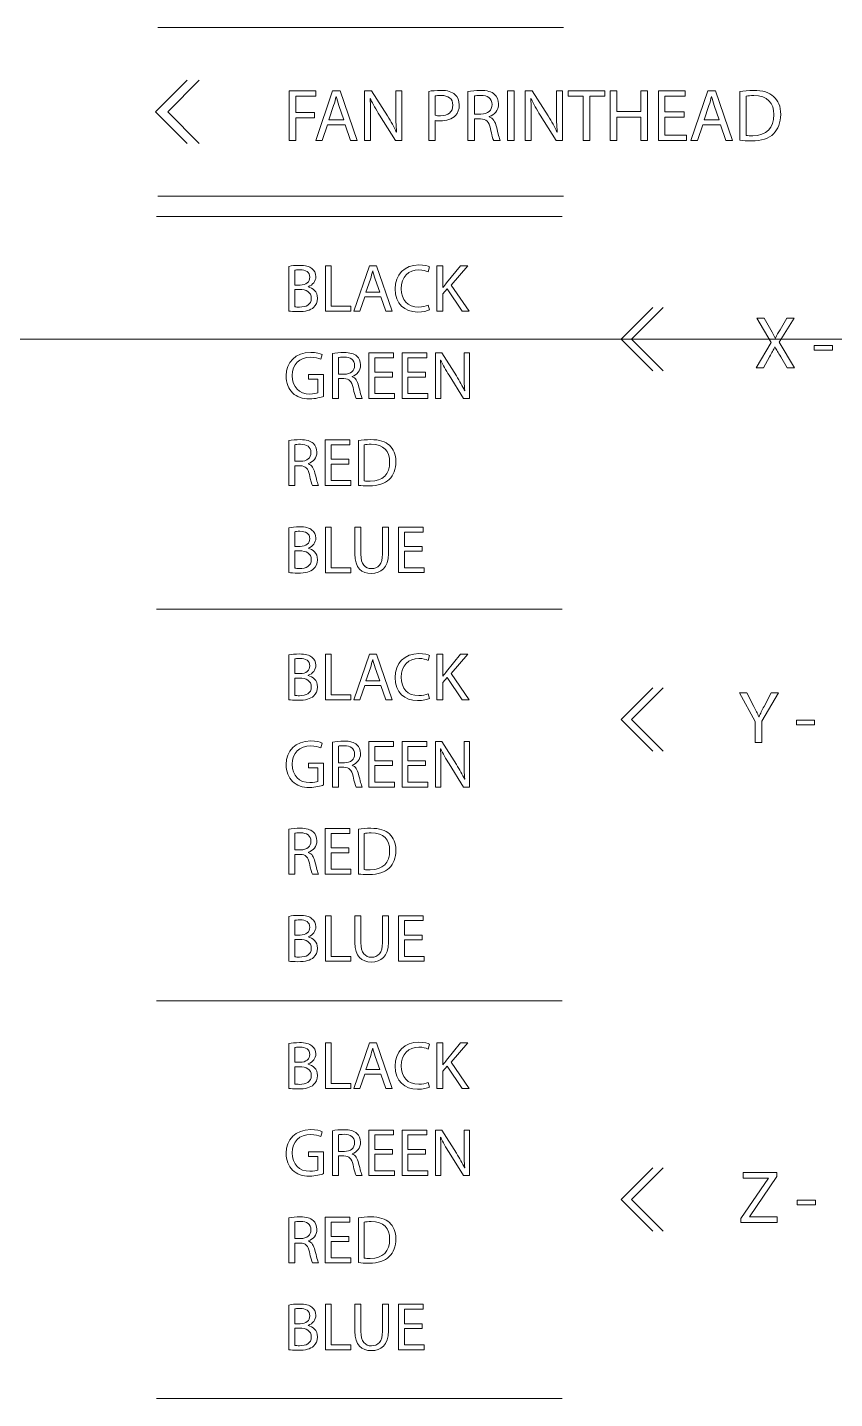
# Model space of a CAD drawing. Header units: millimetres. Extents: x -1390 to 6316, y -1840 to 2435.
# Drawn here: x 3285.5 to 3322.6, y -499.4 to -436.5 of the extents above; entities that cross this region are included whole.
import ezdxf

# ---------------------------------------------------------------- set-up
doc = ezdxf.new("R2010")
doc.units = ezdxf.units.MM
doc.layers.add('New Bottom Board Text', color=5, linetype='CONTINUOUS', lineweight=0, true_color=0x0000ff)
doc.layers.add('Referance lines', color=3, linetype='CONTINUOUS', lineweight=0, true_color=0x00ff00)

msp = doc.modelspace()

# ---------------------------------------------------------------- linework, layer by layer
at = {"layer": 'New Bottom Board Text', "color": 5, "true_color": 0x0000ff}
for points in [[(3291.491, -436.484), (3310.117, -436.484)], [(3292.837, -441.813), (3291.384, -440.36), (3292.837, -438.907)], [(3293.397, -441.813), (3291.944, -440.36), (3293.397, -438.907)], [(3297.525, -439.391), (3298.753, -439.391), (3298.753, -439.638), (3297.822, -439.638), (3297.822, -440.396), (3298.682, -440.396), (3298.682, -440.64), (3297.822, -440.64), (3297.822, -441.672), (3297.525, -441.672), (3297.525, -439.391), (3297.525, -439.391)], [(3299.282, -440.955), (3299.045, -441.672), (3298.741, -441.672), (3299.519, -439.391), (3299.871, -439.391), (3300.65, -441.672), (3300.335, -441.672), (3300.091, -440.955), (3299.282, -440.955), (3299.282, -440.955)], [(3299.688, -439.652), (3299.681, -439.652)], [(3300.986, -441.672), (3300.986, -439.391), (3301.311, -439.391), (3302.039, -440.545)], [(3301.253, -439.753), (3301.243, -439.756)], [(3302.421, -440.345), (3302.421, -439.391), (3302.699, -439.391), (3302.699, -441.672), (3302.401, -441.672), (3301.676, -440.515)], [(3304.227, -440.758), (3304.227, -441.672), (3303.932, -441.672), (3303.932, -439.418), (3303.932, -439.418)], [(3304.227, -439.631), (3304.227, -440.518), (3304.227, -440.518)], [(3306.306, -440.684), (3306.028, -440.684), (3306.028, -441.672), (3305.734, -441.672), (3305.734, -439.422), (3305.734, -439.422)], [(3306.028, -439.628), (3306.028, -440.461), (3306.028, -440.461)], [(3307.553, -439.391), (3307.851, -439.391), (3307.851, -441.673), (3307.553, -441.673), (3307.553, -439.391), (3307.553, -439.391)], [(3308.365, -441.672), (3308.365, -439.391), (3308.69, -439.391), (3309.418, -440.545)], [(3308.633, -439.753), (3308.623, -439.756)], [(3309.801, -440.345), (3309.801, -439.391), (3310.078, -439.391), (3310.078, -441.672), (3309.78, -441.672), (3309.056, -440.515)], [(3311.027, -439.641), (3310.333, -439.641), (3310.333, -439.391), (3312.022, -439.391), (3312.022, -439.641), (3311.325, -439.641), (3311.325, -441.672), (3311.027, -441.672), (3311.027, -439.641), (3311.027, -439.641)], [(3312.571, -439.391), (3312.571, -440.346), (3313.675, -440.346), (3313.675, -439.391), (3313.973, -439.391), (3313.973, -441.672), (3313.675, -441.672), (3313.675, -440.603), (3312.571, -440.603), (3312.571, -441.672), (3312.273, -441.672), (3312.273, -439.391), (3312.571, -439.391), (3312.571, -439.391)], [(3315.663, -440.603), (3314.779, -440.603), (3314.779, -441.425), (3315.768, -441.425), (3315.768, -441.672), (3314.482, -441.672), (3314.482, -439.391), (3315.717, -439.391), (3315.717, -439.638), (3314.779, -439.638), (3314.779, -440.359), (3315.663, -440.359), (3315.663, -440.603), (3315.663, -440.603)], [(3316.52, -440.955), (3316.283, -441.672), (3315.978, -441.672), (3316.757, -439.391), (3317.109, -439.391), (3317.888, -441.672), (3317.573, -441.672), (3317.329, -440.955), (3316.52, -440.955), (3316.52, -440.955)], [(3316.926, -439.652), (3316.919, -439.652)], [(3318.223, -441.665), (3318.223, -439.425), (3318.223, -439.425)], [(3318.518, -439.638), (3318.518, -441.442), (3318.518, -441.442)], [(3299.567, -440.064), (3299.343, -440.725), (3300.033, -440.725), (3300.033, -440.725)], [(3300.033, -440.725), (3299.807, -440.068)], [(3306.028, -440.461), (3306.33, -440.461)], [(3306.712, -440.576), (3306.712, -440.586)], [(3316.804, -440.064), (3316.581, -440.725), (3317.271, -440.725), (3317.271, -440.725)], [(3317.271, -440.725), (3317.045, -440.068)], [(3301.263, -440.697), (3301.263, -441.672), (3300.986, -441.672), (3300.986, -441.672)], [(3308.643, -440.697), (3308.643, -441.672), (3308.365, -441.672), (3308.365, -441.672)], [(3302.445, -441.286), (3302.455, -441.283)], [(3307.22, -441.672), (3306.915, -441.672)], [(3309.824, -441.286), (3309.834, -441.283)], [(3291.491, -444.234), (3310.117, -444.234)], [(3291.437, -445.163), (3310.064, -445.163)], [(3297.507, -449.507), (3297.507, -447.452), (3297.507, -447.452)], [(3299.186, -447.421), (3299.459, -447.421), (3299.459, -449.287), (3300.354, -449.287), (3300.354, -449.514), (3299.186, -449.514), (3299.186, -447.421), (3299.186, -447.421)], [(3300.993, -448.855), (3300.776, -449.514), (3300.496, -449.514), (3301.21, -447.421), (3301.533, -447.421), (3302.247, -449.514), (3301.959, -449.514), (3301.735, -448.855), (3300.993, -448.855), (3300.993, -448.855)], [(3303.973, -447.48), (3303.905, -447.701)], [(3304.308, -447.421), (3304.579, -447.421), (3304.579, -448.43), (3304.588, -448.43)], [(3304.752, -448.206), (3305.392, -447.421), (3305.727, -447.421), (3304.97, -448.309), (3305.786, -449.514), (3305.466, -449.514), (3304.781, -448.486), (3304.579, -448.716), (3304.579, -449.514), (3304.308, -449.514), (3304.308, -447.421), (3304.308, -447.421)], [(3297.777, -447.632), (3297.777, -448.309), (3297.777, -448.309)], [(3301.253, -448.039), (3301.049, -448.644), (3301.682, -448.644), (3301.682, -448.644)], [(3301.365, -447.66), (3301.359, -447.66)], [(3301.682, -448.644), (3301.474, -448.042)], [(3297.777, -448.309), (3298.022, -448.309)], [(3298, -448.511), (3297.777, -448.511), (3297.777, -449.309), (3297.777, -449.309)], [(3298.395, -448.387), (3298.395, -448.396)], [(3303.914, -449.231), (3303.967, -449.448), (3303.967, -449.448)], [(3314.218, -452.245), (3312.765, -450.792), (3314.218, -449.339)], [(3314.698, -452.245), (3313.246, -450.792), (3314.698, -449.339)], [(3319.583, -451.605), (3319.308, -452.106), (3318.97, -452.106), (3319.667, -450.952), (3318.997, -449.825), (3319.339, -449.825), (3319.64, -450.36)], [(3320.067, -450.36), (3320.375, -449.825), (3320.716, -449.825), (3320.022, -450.935), (3320.734, -452.106), (3320.391, -452.106), (3320.391, -452.106)], [(3319.836, -451.152), (3319.83, -451.152)], [(3319.85, -450.745), (3319.86, -450.745)], [(3321.638, -451.084), (3322.475, -451.084), (3322.475, -451.301), (3321.638, -451.301), (3321.638, -451.084), (3321.638, -451.084)], [(3299.041, -451.496), (3298.972, -451.716)], [(3300.037, -452.607), (3299.782, -452.607), (3299.782, -453.514), (3299.512, -453.514), (3299.512, -451.449), (3299.512, -451.449)], [(3299.782, -451.638), (3299.782, -452.402), (3299.782, -452.402)], [(3302.263, -452.532), (3301.452, -452.532), (3301.452, -453.287), (3302.359, -453.287), (3302.359, -453.514), (3301.179, -453.514), (3301.179, -451.421), (3302.313, -451.421), (3302.313, -451.647), (3301.452, -451.647), (3301.452, -452.309), (3302.263, -452.309), (3302.263, -452.532), (3302.263, -452.532)], [(3303.79, -452.532), (3302.98, -452.532), (3302.98, -453.287), (3303.887, -453.287), (3303.887, -453.514), (3302.707, -453.514), (3302.707, -451.421), (3303.84, -451.421), (3303.84, -451.647), (3302.98, -451.647), (3302.98, -452.309), (3303.79, -452.309), (3303.79, -452.532), (3303.79, -452.532)], [(3304.237, -453.514), (3304.237, -451.421), (3304.535, -451.421), (3305.203, -452.48)], [(3304.482, -451.753), (3304.473, -451.756)], [(3305.554, -452.297), (3305.554, -451.421), (3305.808, -451.421), (3305.808, -453.514), (3305.535, -453.514), (3304.87, -452.452)], [(3320.391, -452.106), (3320.097, -451.602)], [(3298.836, -453.256), (3298.836, -452.632), (3298.413, -452.632), (3298.413, -452.415), (3299.103, -452.415), (3299.103, -453.42), (3299.103, -453.42)], [(3299.782, -452.402), (3300.059, -452.402)], [(3300.41, -452.508), (3300.41, -452.517)], [(3304.492, -452.619), (3304.492, -453.514), (3304.237, -453.514), (3304.237, -453.514)], [(3305.575, -453.16), (3305.584, -453.156)], [(3300.876, -453.514), (3300.596, -453.514)], [(3298.031, -456.607), (3297.777, -456.607), (3297.777, -457.514), (3297.507, -457.514), (3297.507, -455.449), (3297.507, -455.449)], [(3297.777, -455.639), (3297.777, -456.402), (3297.777, -456.402)], [(3300.257, -456.533), (3299.447, -456.533), (3299.447, -457.287), (3300.354, -457.287), (3300.354, -457.514), (3299.174, -457.514), (3299.174, -455.421), (3300.307, -455.421), (3300.307, -455.648), (3299.447, -455.648), (3299.447, -456.309), (3300.257, -456.309), (3300.257, -456.533), (3300.257, -456.533)], [(3300.704, -457.507), (3300.704, -455.452), (3300.704, -455.452)], [(3300.974, -455.648), (3300.974, -457.303), (3300.974, -457.303)], [(3297.777, -456.402), (3298.053, -456.402)], [(3298.404, -456.508), (3298.404, -456.517)], [(3298.87, -457.514), (3298.59, -457.514)], [(3297.507, -461.507), (3297.507, -459.452), (3297.507, -459.452)], [(3299.186, -459.421), (3299.459, -459.421), (3299.459, -461.287), (3300.354, -461.287), (3300.354, -461.514), (3299.186, -461.514), (3299.186, -459.421), (3299.186, -459.421)], [(3300.54, -460.653), (3300.54, -459.421), (3300.813, -459.421), (3300.813, -459.421)], [(3300.813, -459.421), (3300.813, -460.663)], [(3301.81, -460.663), (3301.81, -459.421), (3302.083, -459.421), (3302.083, -460.644)], [(3303.632, -460.532), (3302.821, -460.532), (3302.821, -461.287), (3303.728, -461.287), (3303.728, -461.513), (3302.548, -461.513), (3302.548, -459.421), (3303.682, -459.421), (3303.682, -459.647), (3302.821, -459.647), (3302.821, -460.309), (3303.632, -460.309), (3303.632, -460.532), (3303.632, -460.532)], [(3297.777, -459.632), (3297.777, -460.309), (3297.777, -460.309)], [(3297.777, -460.309), (3298.022, -460.309)], [(3298, -460.511), (3297.777, -460.511), (3297.777, -461.308), (3297.777, -461.308)], [(3298.395, -460.387), (3298.395, -460.396)], [(3291.437, -463.188), (3310.064, -463.188)], [(3297.507, -467.347), (3297.507, -465.292), (3297.507, -465.292)], [(3297.777, -465.472), (3297.777, -466.149), (3297.777, -466.149)], [(3299.186, -465.261), (3299.459, -465.261), (3299.459, -467.127), (3300.354, -467.127), (3300.354, -467.354), (3299.186, -467.354), (3299.186, -465.261), (3299.186, -465.261)], [(3300.993, -466.696), (3300.776, -467.354), (3300.496, -467.354), (3301.21, -465.261), (3301.533, -465.261), (3302.247, -467.354), (3301.959, -467.354), (3301.735, -466.696), (3300.993, -466.696), (3300.993, -466.696)], [(3301.365, -465.5), (3301.359, -465.5)], [(3303.973, -465.32), (3303.905, -465.54)], [(3304.308, -465.261), (3304.579, -465.261), (3304.579, -466.27), (3304.588, -466.27)], [(3304.752, -466.046), (3305.392, -465.261), (3305.727, -465.261), (3304.97, -466.149), (3305.786, -467.354), (3305.466, -467.354), (3304.781, -466.326), (3304.579, -466.556), (3304.579, -467.354), (3304.308, -467.354), (3304.308, -465.261), (3304.308, -465.261)], [(3297.777, -466.149), (3298.022, -466.149)], [(3298, -466.351), (3297.777, -466.351), (3297.777, -467.148), (3297.777, -467.148)], [(3298.395, -466.226), (3298.395, -466.236)], [(3301.253, -465.879), (3301.049, -466.484), (3301.682, -466.484), (3301.682, -466.484)], [(3301.682, -466.484), (3301.474, -465.882)], [(3314.218, -469.709), (3312.765, -468.256), (3314.218, -466.802)], [(3314.698, -469.709), (3313.246, -468.256), (3314.698, -466.802)], [(3318.932, -469.309), (3318.932, -468.341), (3318.208, -467.027), (3318.546, -467.027), (3318.868, -467.657)], [(3319.332, -467.657), (3319.66, -467.027), (3319.992, -467.027), (3319.23, -468.337), (3319.23, -469.309), (3318.932, -469.309), (3318.932, -469.309)], [(3303.914, -467.071), (3303.967, -467.288), (3303.967, -467.288)], [(3319.095, -468.128), (3319.102, -468.128)], [(3320.819, -468.287), (3321.655, -468.287), (3321.655, -468.503), (3320.819, -468.503), (3320.819, -468.287), (3320.819, -468.287)], [(3299.041, -469.335), (3298.972, -469.556)], [(3300.037, -470.447), (3299.782, -470.447), (3299.782, -471.353), (3299.512, -471.353), (3299.512, -469.289), (3299.512, -469.289)], [(3299.782, -469.478), (3299.782, -470.242), (3299.782, -470.242)], [(3302.263, -470.372), (3301.452, -470.372), (3301.452, -471.127), (3302.359, -471.127), (3302.359, -471.353), (3301.179, -471.353), (3301.179, -469.261), (3302.313, -469.261), (3302.313, -469.487), (3301.452, -469.487), (3301.452, -470.149), (3302.263, -470.149), (3302.263, -470.372), (3302.263, -470.372)], [(3303.79, -470.372), (3302.98, -470.372), (3302.98, -471.127), (3303.887, -471.127), (3303.887, -471.353), (3302.707, -471.353), (3302.707, -469.261), (3303.84, -469.261), (3303.84, -469.487), (3302.98, -469.487), (3302.98, -470.149), (3303.79, -470.149), (3303.79, -470.372), (3303.79, -470.372)], [(3304.237, -471.353), (3304.237, -469.261), (3304.535, -469.261), (3305.203, -470.32)], [(3305.554, -470.136), (3305.554, -469.261), (3305.808, -469.261), (3305.808, -471.353), (3305.535, -471.353), (3304.87, -470.292)], [(3304.482, -469.593), (3304.473, -469.596)], [(3298.836, -471.096), (3298.836, -470.472), (3298.413, -470.472), (3298.413, -470.255), (3299.103, -470.255), (3299.103, -471.26), (3299.103, -471.26)], [(3299.782, -470.242), (3300.059, -470.242)], [(3300.41, -470.347), (3300.41, -470.357)], [(3304.492, -470.459), (3304.492, -471.353), (3304.237, -471.353), (3304.237, -471.353)], [(3300.876, -471.353), (3300.596, -471.353)], [(3305.575, -471), (3305.584, -470.996)], [(3298.031, -474.447), (3297.777, -474.447), (3297.777, -475.354), (3297.507, -475.354), (3297.507, -473.289), (3297.507, -473.289)], [(3300.257, -474.372), (3299.447, -474.372), (3299.447, -475.127), (3300.354, -475.127), (3300.354, -475.353), (3299.174, -475.353), (3299.174, -473.261), (3300.307, -473.261), (3300.307, -473.487), (3299.447, -473.487), (3299.447, -474.149), (3300.257, -474.149), (3300.257, -474.372), (3300.257, -474.372)], [(3300.704, -475.347), (3300.704, -473.292), (3300.704, -473.292)], [(3297.777, -473.478), (3297.777, -474.242), (3297.777, -474.242)], [(3300.974, -473.487), (3300.974, -475.142), (3300.974, -475.142)], [(3297.777, -474.242), (3298.053, -474.242)], [(3298.404, -474.348), (3298.404, -474.357)], [(3298.87, -475.354), (3298.59, -475.354)], [(3297.507, -479.347), (3297.507, -477.292), (3297.507, -477.292)], [(3297.777, -477.472), (3297.777, -478.149), (3297.777, -478.149)], [(3299.186, -477.261), (3299.459, -477.261), (3299.459, -479.127), (3300.354, -479.127), (3300.354, -479.353), (3299.186, -479.353), (3299.186, -477.261), (3299.186, -477.261)], [(3300.54, -478.493), (3300.54, -477.261), (3300.813, -477.261), (3300.813, -477.261)], [(3300.813, -477.261), (3300.813, -478.503)], [(3301.81, -478.503), (3301.81, -477.261), (3302.083, -477.261), (3302.083, -478.484)], [(3303.632, -478.372), (3302.821, -478.372), (3302.821, -479.127), (3303.728, -479.127), (3303.728, -479.353), (3302.548, -479.353), (3302.548, -477.261), (3303.682, -477.261), (3303.682, -477.487), (3302.821, -477.487), (3302.821, -478.149), (3303.632, -478.149), (3303.632, -478.372), (3303.632, -478.372)], [(3297.777, -478.149), (3298.022, -478.149)], [(3298, -478.35), (3297.777, -478.35), (3297.777, -479.149), (3297.777, -479.149)], [(3298.395, -478.227), (3298.395, -478.236)], [(3291.437, -481.166), (3310.064, -481.166)], [(3297.507, -485.188), (3297.507, -483.132), (3297.507, -483.132)], [(3297.777, -483.312), (3297.777, -483.989), (3297.777, -483.989)], [(3299.186, -483.101), (3299.459, -483.101), (3299.459, -484.967), (3300.354, -484.967), (3300.354, -485.194), (3299.186, -485.194), (3299.186, -483.101), (3299.186, -483.101)], [(3300.993, -484.536), (3300.776, -485.194), (3300.496, -485.194), (3301.21, -483.101), (3301.533, -483.101), (3302.247, -485.194), (3301.959, -485.194), (3301.735, -484.536), (3300.993, -484.536), (3300.993, -484.536)], [(3301.365, -483.34), (3301.359, -483.34)], [(3303.973, -483.16), (3303.905, -483.381)], [(3304.308, -483.101), (3304.579, -483.101), (3304.579, -484.11), (3304.588, -484.11)], [(3304.752, -483.887), (3305.392, -483.101), (3305.727, -483.101), (3304.97, -483.989), (3305.786, -485.194), (3305.466, -485.194), (3304.781, -484.166), (3304.579, -484.396), (3304.579, -485.194), (3304.308, -485.194), (3304.308, -483.101), (3304.308, -483.101)], [(3297.777, -483.989), (3298.022, -483.989)], [(3301.253, -483.719), (3301.049, -484.325), (3301.682, -484.325), (3301.682, -484.325)], [(3301.682, -484.325), (3301.474, -483.722)], [(3298, -484.191), (3297.777, -484.191), (3297.777, -484.989), (3297.777, -484.989)], [(3298.395, -484.067), (3298.395, -484.076)], [(3303.914, -484.912), (3303.967, -485.129), (3303.967, -485.129)], [(3299.041, -487.176), (3298.972, -487.396)], [(3300.037, -488.287), (3299.782, -488.287), (3299.782, -489.194), (3299.512, -489.194), (3299.512, -487.129), (3299.512, -487.129)], [(3302.263, -488.212), (3301.452, -488.212), (3301.452, -488.967), (3302.359, -488.967), (3302.359, -489.193), (3301.179, -489.193), (3301.179, -487.101), (3302.313, -487.101), (3302.313, -487.327), (3301.452, -487.327), (3301.452, -487.989), (3302.263, -487.989), (3302.263, -488.212), (3302.263, -488.212)], [(3303.79, -488.212), (3302.98, -488.212), (3302.98, -488.967), (3303.887, -488.967), (3303.887, -489.193), (3302.707, -489.193), (3302.707, -487.101), (3303.84, -487.101), (3303.84, -487.327), (3302.98, -487.327), (3302.98, -487.989), (3303.79, -487.989), (3303.79, -488.212), (3303.79, -488.212)], [(3304.237, -489.194), (3304.237, -487.101), (3304.535, -487.101), (3305.203, -488.16)], [(3305.554, -487.977), (3305.554, -487.101), (3305.808, -487.101), (3305.808, -489.194), (3305.535, -489.194), (3304.87, -488.132)], [(3299.782, -487.319), (3299.782, -488.082), (3299.782, -488.082)], [(3304.482, -487.433), (3304.473, -487.436)], [(3298.836, -488.936), (3298.836, -488.312), (3298.413, -488.312), (3298.413, -488.094), (3299.103, -488.094), (3299.103, -489.101), (3299.103, -489.101)], [(3299.782, -488.082), (3300.059, -488.082)], [(3300.41, -488.188), (3300.41, -488.197)], [(3304.492, -488.299), (3304.492, -489.193), (3304.237, -489.193), (3304.237, -489.194)], [(3305.575, -488.84), (3305.584, -488.837)], [(3314.218, -491.737), (3312.765, -490.283), (3314.218, -488.83)], [(3314.698, -491.737), (3313.246, -490.283), (3314.698, -488.83)], [(3318.269, -491.164), (3319.531, -489.313), (3319.531, -489.302), (3318.377, -489.302), (3318.377, -489.055), (3319.917, -489.055), (3319.917, -489.235), (3318.658, -491.08), (3318.658, -491.089), (3319.934, -491.089), (3319.934, -491.337), (3318.269, -491.337), (3318.269, -491.164), (3318.269, -491.164)], [(3300.876, -489.194), (3300.596, -489.194)], [(3320.859, -490.314), (3321.696, -490.314), (3321.696, -490.531), (3320.859, -490.531), (3320.859, -490.314), (3320.859, -490.314)], [(3298.031, -492.287), (3297.777, -492.287), (3297.777, -493.194), (3297.507, -493.194), (3297.507, -491.129), (3297.507, -491.129)], [(3297.777, -491.319), (3297.777, -492.082), (3297.777, -492.082)], [(3300.257, -492.213), (3299.447, -492.213), (3299.447, -492.967), (3300.354, -492.967), (3300.354, -493.194), (3299.174, -493.194), (3299.174, -491.101), (3300.307, -491.101), (3300.307, -491.328), (3299.447, -491.328), (3299.447, -491.989), (3300.257, -491.989), (3300.257, -492.213), (3300.257, -492.213)], [(3300.704, -493.188), (3300.704, -491.133), (3300.704, -491.133)], [(3300.974, -491.328), (3300.974, -492.983), (3300.974, -492.983)], [(3297.777, -492.082), (3298.053, -492.082)], [(3298.404, -492.188), (3298.404, -492.197)], [(3298.87, -493.194), (3298.59, -493.194)], [(3297.507, -497.188), (3297.507, -495.132), (3297.507, -495.132)], [(3297.777, -495.312), (3297.777, -495.989), (3297.777, -495.989)], [(3299.186, -495.101), (3299.459, -495.101), (3299.459, -496.967), (3300.354, -496.967), (3300.354, -497.194), (3299.186, -497.194), (3299.186, -495.101), (3299.186, -495.101)], [(3300.54, -496.334), (3300.54, -495.101), (3300.813, -495.101), (3300.813, -495.101)], [(3300.813, -495.101), (3300.813, -496.343)], [(3301.81, -496.343), (3301.81, -495.101), (3302.083, -495.101), (3302.083, -496.325)], [(3303.632, -496.213), (3302.821, -496.213), (3302.821, -496.967), (3303.728, -496.967), (3303.728, -497.194), (3302.548, -497.194), (3302.548, -495.101), (3303.682, -495.101), (3303.682, -495.328), (3302.821, -495.328), (3302.821, -495.989), (3303.632, -495.989), (3303.632, -496.213), (3303.632, -496.213)], [(3297.777, -495.989), (3298.022, -495.989)], [(3298, -496.191), (3297.777, -496.191), (3297.777, -496.989), (3297.777, -496.989)], [(3298.395, -496.067), (3298.395, -496.076)], [(3291.437, -499.427), (3310.064, -499.427)]]:
    msp.add_lwpolyline(points, dxfattribs=at)
for points in [[(3299.681, -439.652), (3299.648, -439.784), (3299.614, -439.926), (3299.567, -440.064)], [(3299.807, -440.068), (3299.756, -439.919), (3299.722, -439.784), (3299.688, -439.652)], [(3301.243, -439.756), (3301.26, -440.044), (3301.263, -440.318), (3301.263, -440.697)], [(3301.676, -440.515), (3301.517, -440.261), (3301.365, -440), (3301.253, -439.753)], [(3303.932, -439.418), (3304.074, -439.394), (3304.26, -439.374), (3304.497, -439.374)], [(3304.504, -439.607), (3304.375, -439.607), (3304.277, -439.617), (3304.227, -439.631)], [(3304.497, -439.374), (3304.789, -439.374), (3305.002, -439.442), (3305.137, -439.564)], [(3305.042, -440.058), (3305.042, -439.753), (3304.826, -439.607), (3304.504, -439.607)], [(3305.137, -439.564), (3305.259, -439.672), (3305.337, -439.838), (3305.337, -440.041)], [(3305.734, -439.422), (3305.883, -439.394), (3306.099, -439.374), (3306.299, -439.374)], [(3306.32, -439.604), (3306.177, -439.604), (3306.079, -439.615), (3306.028, -439.628)], [(3306.299, -439.374), (3306.614, -439.374), (3306.821, -439.435), (3306.959, -439.56)], [(3306.844, -440.027), (3306.844, -439.733), (3306.631, -439.604), (3306.32, -439.604)], [(3306.959, -439.56), (3307.071, -439.662), (3307.139, -439.818), (3307.139, -439.997)], [(3308.623, -439.756), (3308.639, -440.044), (3308.643, -440.318), (3308.643, -440.697)], [(3309.056, -440.515), (3308.897, -440.261), (3308.744, -440), (3308.633, -439.753)], [(3316.919, -439.652), (3316.885, -439.784), (3316.852, -439.926), (3316.804, -440.064)], [(3317.045, -440.068), (3316.994, -439.919), (3316.96, -439.784), (3316.926, -439.652)], [(3318.223, -439.425), (3318.403, -439.394), (3318.616, -439.374), (3318.85, -439.374)], [(3318.864, -439.608), (3318.711, -439.608), (3318.596, -439.621), (3318.518, -439.638)], [(3318.85, -439.374), (3319.273, -439.374), (3319.574, -439.475), (3319.774, -439.658)], [(3319.787, -440.488), (3319.791, -439.95), (3319.486, -439.608), (3318.864, -439.608)], [(3319.774, -439.658), (3319.98, -439.844), (3320.099, -440.108), (3320.099, -440.477)], [(3302.039, -440.545), (3302.204, -440.813), (3302.34, -441.053), (3302.445, -441.286)], [(3302.455, -441.283), (3302.428, -440.978), (3302.421, -440.701), (3302.421, -440.345)], [(3304.227, -440.518), (3304.291, -440.535), (3304.372, -440.542), (3304.47, -440.542)], [(3305.16, -440.528), (3305.002, -440.694), (3304.751, -440.779), (3304.463, -440.779)], [(3304.47, -440.542), (3304.826, -440.542), (3305.042, -440.365), (3305.042, -440.058)], [(3305.337, -440.041), (3305.337, -440.247), (3305.276, -440.41), (3305.16, -440.528)], [(3306.33, -440.461), (3306.644, -440.461), (3306.844, -440.288), (3306.844, -440.027)], [(3307.139, -439.997), (3307.139, -440.295), (3306.949, -440.495), (3306.712, -440.576)], [(3306.712, -440.586), (3306.885, -440.647), (3306.99, -440.809), (3307.044, -441.046)], [(3309.418, -440.545), (3309.584, -440.813), (3309.719, -441.053), (3309.824, -441.286)], [(3309.834, -441.283), (3309.807, -440.978), (3309.801, -440.701), (3309.801, -440.345)], [(3318.816, -441.456), (3319.449, -441.456), (3319.787, -441.104), (3319.787, -440.488)], [(3320.099, -440.477), (3320.099, -440.85), (3319.98, -441.154), (3319.771, -441.364)], [(3304.463, -440.779), (3304.375, -440.779), (3304.294, -440.775), (3304.227, -440.758)], [(3306.766, -441.128), (3306.699, -440.813), (3306.573, -440.694), (3306.306, -440.684)], [(3306.915, -441.672), (3306.878, -441.605), (3306.827, -441.412), (3306.766, -441.128)], [(3307.044, -441.046), (3307.118, -441.364), (3307.172, -441.585), (3307.22, -441.672)], [(3318.759, -441.693), (3318.545, -441.693), (3318.373, -441.682), (3318.223, -441.665)], [(3318.518, -441.442), (3318.593, -441.452), (3318.701, -441.456), (3318.816, -441.456)], [(3319.771, -441.364), (3319.554, -441.577), (3319.202, -441.693), (3318.759, -441.693)], [(3297.507, -447.452), (3297.625, -447.424), (3297.814, -447.406), (3298, -447.406)], [(3298, -447.406), (3298.271, -447.406), (3298.444, -447.452), (3298.572, -447.558)], [(3302.384, -448.486), (3302.384, -447.828), (3302.828, -447.387), (3303.477, -447.387)], [(3303.477, -447.387), (3303.734, -447.387), (3303.902, -447.443), (3303.973, -447.48)], [(3298.016, -447.613), (3297.892, -447.613), (3297.82, -447.623), (3297.777, -447.632)], [(3298.472, -447.955), (3298.472, -447.713), (3298.289, -447.613), (3298.016, -447.613)], [(3298.022, -448.309), (3298.304, -448.309), (3298.472, -448.157), (3298.472, -447.955)], [(3298.748, -447.927), (3298.748, -448.132), (3298.612, -448.309), (3298.395, -448.387)], [(3298.572, -447.558), (3298.68, -447.638), (3298.748, -447.763), (3298.748, -447.927)], [(3301.359, -447.66), (3301.328, -447.781), (3301.297, -447.911), (3301.253, -448.039)], [(3301.474, -448.042), (3301.428, -447.905), (3301.396, -447.781), (3301.365, -447.66)], [(3303.486, -447.613), (3302.995, -447.613), (3302.669, -447.927), (3302.669, -448.477)], [(3303.905, -447.701), (3303.806, -447.651), (3303.66, -447.613), (3303.486, -447.613)], [(3298.541, -448.915), (3298.541, -448.632), (3298.295, -448.511), (3298, -448.511)], [(3298.395, -448.396), (3298.593, -448.443), (3298.826, -448.607), (3298.826, -448.917)], [(3303.415, -449.548), (3302.825, -449.548), (3302.384, -449.175), (3302.384, -448.486)], [(3302.669, -448.477), (3302.669, -448.992), (3302.964, -449.318), (3303.471, -449.318)], [(3304.588, -448.43), (3304.644, -448.349), (3304.7, -448.275), (3304.752, -448.206)], [(3297.777, -449.309), (3297.833, -449.318), (3297.907, -449.321), (3298.004, -449.321)], [(3298.646, -449.337), (3298.503, -449.47), (3298.267, -449.532), (3297.926, -449.532)], [(3298.004, -449.321), (3298.283, -449.321), (3298.541, -449.219), (3298.541, -448.915)], [(3298.826, -448.917), (3298.826, -449.098), (3298.755, -449.237), (3298.646, -449.337)], [(3303.471, -449.318), (3303.638, -449.318), (3303.806, -449.284), (3303.914, -449.231)], [(3297.926, -449.532), (3297.739, -449.532), (3297.597, -449.52), (3297.507, -449.507)], [(3303.967, -449.448), (3303.871, -449.498), (3303.669, -449.548), (3303.415, -449.548)], [(3319.64, -450.36), (3319.725, -450.508), (3319.789, -450.624), (3319.85, -450.745)], [(3319.86, -450.745), (3319.924, -450.61), (3319.982, -450.505), (3320.067, -450.36)], [(3319.83, -451.152), (3319.765, -451.284), (3319.698, -451.406), (3319.583, -451.605)], [(3320.097, -451.602), (3319.979, -451.409), (3319.907, -451.284), (3319.836, -451.152)], [(3297.383, -452.48), (3297.383, -451.856), (3297.814, -451.399), (3298.516, -451.399)], [(3298.51, -451.626), (3298, -451.626), (3297.668, -451.943), (3297.668, -452.468)], [(3298.972, -451.716), (3298.86, -451.664), (3298.721, -451.626), (3298.51, -451.626)], [(3298.516, -451.399), (3298.758, -451.399), (3298.95, -451.452), (3299.041, -451.496)], [(3299.512, -451.449), (3299.649, -451.424), (3299.848, -451.406), (3300.031, -451.406)], [(3300.049, -451.617), (3299.919, -451.617), (3299.829, -451.626), (3299.782, -451.638)], [(3300.031, -451.406), (3300.32, -451.406), (3300.509, -451.461), (3300.636, -451.576)], [(3300.531, -452.005), (3300.531, -451.735), (3300.335, -451.617), (3300.049, -451.617)], [(3300.636, -451.576), (3300.739, -451.669), (3300.801, -451.812), (3300.801, -451.977)], [(3304.473, -451.756), (3304.489, -452.02), (3304.492, -452.272), (3304.492, -452.619)], [(3304.87, -452.452), (3304.724, -452.219), (3304.585, -451.98), (3304.482, -451.753)], [(3297.675, -453.259), (3297.494, -453.085), (3297.383, -452.806), (3297.383, -452.48)], [(3297.668, -452.468), (3297.668, -452.998), (3297.985, -453.312), (3298.475, -453.312)], [(3300.059, -452.402), (3300.347, -452.402), (3300.531, -452.244), (3300.531, -452.005)], [(3300.801, -451.977), (3300.801, -452.25), (3300.627, -452.433), (3300.41, -452.508)], [(3300.41, -452.517), (3300.568, -452.573), (3300.664, -452.722), (3300.714, -452.939)], [(3305.203, -452.48), (3305.355, -452.725), (3305.479, -452.945), (3305.575, -453.16)], [(3305.584, -453.156), (3305.56, -452.877), (3305.554, -452.623), (3305.554, -452.297)], [(3300.459, -453.014), (3300.397, -452.725), (3300.282, -452.616), (3300.037, -452.607)], [(3300.596, -453.514), (3300.562, -453.452), (3300.515, -453.275), (3300.459, -453.014)], [(3300.714, -452.939), (3300.782, -453.231), (3300.832, -453.433), (3300.876, -453.514)], [(3298.457, -453.535), (3298.14, -453.535), (3297.879, -453.455), (3297.675, -453.259)], [(3299.103, -453.42), (3298.982, -453.467), (3298.739, -453.535), (3298.457, -453.535)], [(3298.475, -453.312), (3298.652, -453.312), (3298.774, -453.287), (3298.836, -453.256)], [(3297.507, -455.449), (3297.644, -455.424), (3297.842, -455.406), (3298.025, -455.406)], [(3298.044, -455.617), (3297.913, -455.617), (3297.823, -455.626), (3297.777, -455.639)], [(3298.025, -455.406), (3298.314, -455.406), (3298.503, -455.461), (3298.631, -455.576)], [(3298.525, -456.005), (3298.525, -455.735), (3298.33, -455.617), (3298.044, -455.617)], [(3298.631, -455.576), (3298.733, -455.669), (3298.795, -455.812), (3298.795, -455.977)], [(3300.704, -455.452), (3300.869, -455.424), (3301.065, -455.406), (3301.279, -455.406)], [(3301.291, -455.62), (3301.151, -455.62), (3301.046, -455.632), (3300.974, -455.648)], [(3301.279, -455.406), (3301.667, -455.406), (3301.943, -455.499), (3302.126, -455.666)], [(3302.139, -456.427), (3302.142, -455.934), (3301.862, -455.62), (3301.291, -455.62)], [(3302.126, -455.666), (3302.316, -455.837), (3302.424, -456.079), (3302.424, -456.418)], [(3298.053, -456.402), (3298.342, -456.402), (3298.525, -456.244), (3298.525, -456.005)], [(3298.795, -455.977), (3298.795, -456.25), (3298.621, -456.433), (3298.404, -456.508)], [(3298.454, -457.014), (3298.392, -456.725), (3298.277, -456.617), (3298.031, -456.607)], [(3298.404, -456.517), (3298.563, -456.573), (3298.659, -456.722), (3298.708, -456.939)], [(3298.708, -456.939), (3298.777, -457.231), (3298.826, -457.433), (3298.87, -457.514)], [(3301.248, -457.315), (3301.828, -457.315), (3302.139, -456.992), (3302.139, -456.427)], [(3302.424, -456.418), (3302.424, -456.759), (3302.316, -457.038), (3302.123, -457.231)], [(3298.59, -457.514), (3298.556, -457.452), (3298.51, -457.275), (3298.454, -457.014)], [(3301.195, -457.532), (3300.999, -457.532), (3300.841, -457.523), (3300.704, -457.507)], [(3300.974, -457.303), (3301.043, -457.312), (3301.142, -457.315), (3301.248, -457.315)], [(3302.123, -457.231), (3301.925, -457.427), (3301.602, -457.532), (3301.195, -457.532)], [(3297.507, -459.452), (3297.625, -459.424), (3297.814, -459.406), (3298, -459.406)], [(3298, -459.406), (3298.271, -459.406), (3298.444, -459.452), (3298.572, -459.558)], [(3298.016, -459.613), (3297.892, -459.613), (3297.82, -459.622), (3297.777, -459.632)], [(3298.472, -459.955), (3298.472, -459.712), (3298.289, -459.613), (3298.016, -459.613)], [(3298.022, -460.309), (3298.304, -460.309), (3298.472, -460.157), (3298.472, -459.955)], [(3298.748, -459.927), (3298.748, -460.132), (3298.612, -460.309), (3298.395, -460.387)], [(3298.572, -459.558), (3298.68, -459.639), (3298.748, -459.762), (3298.748, -459.927)], [(3298.541, -460.914), (3298.541, -460.632), (3298.295, -460.511), (3298, -460.511)], [(3298.395, -460.396), (3298.593, -460.442), (3298.826, -460.607), (3298.826, -460.918)], [(3301.291, -461.548), (3300.863, -461.548), (3300.54, -461.306), (3300.54, -460.653)], [(3300.813, -460.663), (3300.813, -461.129), (3301.021, -461.327), (3301.301, -461.327)], [(3302.083, -460.644), (3302.083, -461.287), (3301.744, -461.548), (3301.291, -461.548)], [(3301.301, -461.327), (3301.608, -461.327), (3301.81, -461.123), (3301.81, -460.663)], [(3297.777, -461.308), (3297.833, -461.318), (3297.907, -461.321), (3298.004, -461.321)], [(3298.646, -461.337), (3298.503, -461.47), (3298.267, -461.532), (3297.926, -461.532)], [(3298.004, -461.321), (3298.283, -461.321), (3298.541, -461.218), (3298.541, -460.914)], [(3298.826, -460.918), (3298.826, -461.098), (3298.755, -461.237), (3298.646, -461.337)], [(3297.926, -461.532), (3297.739, -461.532), (3297.597, -461.52), (3297.507, -461.507)], [(3297.507, -465.292), (3297.625, -465.264), (3297.814, -465.245), (3298, -465.245)], [(3298.016, -465.453), (3297.892, -465.453), (3297.82, -465.462), (3297.777, -465.472)], [(3298, -465.245), (3298.271, -465.245), (3298.444, -465.292), (3298.572, -465.398)], [(3298.472, -465.795), (3298.472, -465.553), (3298.289, -465.453), (3298.016, -465.453)], [(3298.748, -465.767), (3298.748, -465.972), (3298.612, -466.149), (3298.395, -466.226)], [(3298.572, -465.398), (3298.68, -465.478), (3298.748, -465.602), (3298.748, -465.767)], [(3301.359, -465.5), (3301.328, -465.621), (3301.297, -465.751), (3301.253, -465.879)], [(3301.474, -465.882), (3301.428, -465.745), (3301.396, -465.621), (3301.365, -465.5)], [(3302.384, -466.326), (3302.384, -465.668), (3302.828, -465.227), (3303.477, -465.227)], [(3303.486, -465.453), (3302.995, -465.453), (3302.669, -465.767), (3302.669, -466.316)], [(3303.477, -465.227), (3303.734, -465.227), (3303.902, -465.283), (3303.973, -465.32)], [(3303.905, -465.54), (3303.806, -465.491), (3303.66, -465.453), (3303.486, -465.453)], [(3298.541, -466.755), (3298.541, -466.472), (3298.295, -466.351), (3298, -466.351)], [(3298.022, -466.149), (3298.304, -466.149), (3298.472, -465.997), (3298.472, -465.795)], [(3298.395, -466.236), (3298.593, -466.282), (3298.826, -466.447), (3298.826, -466.758)], [(3303.415, -467.388), (3302.825, -467.388), (3302.384, -467.015), (3302.384, -466.326)], [(3302.669, -466.316), (3302.669, -466.832), (3302.964, -467.158), (3303.471, -467.158)], [(3304.588, -466.27), (3304.644, -466.189), (3304.7, -466.115), (3304.752, -466.046)], [(3298.004, -467.161), (3298.283, -467.161), (3298.541, -467.059), (3298.541, -466.755)], [(3298.826, -466.758), (3298.826, -466.938), (3298.755, -467.077), (3298.646, -467.177)], [(3297.926, -467.372), (3297.739, -467.372), (3297.597, -467.36), (3297.507, -467.347)], [(3297.777, -467.148), (3297.833, -467.158), (3297.907, -467.161), (3298.004, -467.161)], [(3298.646, -467.177), (3298.503, -467.31), (3298.267, -467.372), (3297.926, -467.372)], [(3303.967, -467.288), (3303.871, -467.338), (3303.669, -467.388), (3303.415, -467.388)], [(3303.471, -467.158), (3303.638, -467.158), (3303.806, -467.124), (3303.914, -467.071)], [(3318.868, -467.657), (3318.952, -467.829), (3319.024, -467.969), (3319.095, -468.128)], [(3319.102, -468.128), (3319.162, -467.978), (3319.244, -467.829), (3319.332, -467.657)], [(3297.383, -470.32), (3297.383, -469.696), (3297.814, -469.239), (3298.516, -469.239)], [(3298.51, -469.466), (3298, -469.466), (3297.668, -469.783), (3297.668, -470.307)], [(3298.972, -469.556), (3298.86, -469.503), (3298.721, -469.466), (3298.51, -469.466)], [(3298.516, -469.239), (3298.758, -469.239), (3298.95, -469.292), (3299.041, -469.335)], [(3299.512, -469.289), (3299.649, -469.264), (3299.848, -469.245), (3300.031, -469.245)], [(3300.049, -469.457), (3299.919, -469.457), (3299.829, -469.466), (3299.782, -469.478)], [(3300.031, -469.245), (3300.32, -469.245), (3300.509, -469.301), (3300.636, -469.416)], [(3300.531, -469.845), (3300.531, -469.574), (3300.335, -469.457), (3300.049, -469.457)], [(3300.636, -469.416), (3300.739, -469.509), (3300.801, -469.652), (3300.801, -469.817)], [(3300.059, -470.242), (3300.347, -470.242), (3300.531, -470.083), (3300.531, -469.845)], [(3300.801, -469.817), (3300.801, -470.09), (3300.627, -470.273), (3300.41, -470.347)], [(3304.473, -469.596), (3304.489, -469.86), (3304.492, -470.112), (3304.492, -470.459)], [(3304.87, -470.292), (3304.724, -470.059), (3304.585, -469.82), (3304.482, -469.593)], [(3305.584, -470.996), (3305.56, -470.717), (3305.554, -470.462), (3305.554, -470.136)], [(3297.675, -471.099), (3297.494, -470.925), (3297.383, -470.646), (3297.383, -470.32)], [(3297.668, -470.307), (3297.668, -470.838), (3297.985, -471.152), (3298.475, -471.152)], [(3300.459, -470.854), (3300.397, -470.565), (3300.282, -470.456), (3300.037, -470.447)], [(3300.41, -470.357), (3300.568, -470.413), (3300.664, -470.562), (3300.714, -470.779)], [(3300.714, -470.779), (3300.782, -471.071), (3300.832, -471.273), (3300.876, -471.353)], [(3305.203, -470.32), (3305.355, -470.565), (3305.479, -470.785), (3305.575, -471)], [(3298.457, -471.375), (3298.14, -471.375), (3297.879, -471.295), (3297.675, -471.099)], [(3299.103, -471.26), (3298.982, -471.307), (3298.739, -471.375), (3298.457, -471.375)], [(3298.475, -471.152), (3298.652, -471.152), (3298.774, -471.127), (3298.836, -471.096)], [(3300.596, -471.353), (3300.562, -471.292), (3300.515, -471.115), (3300.459, -470.854)], [(3297.507, -473.289), (3297.644, -473.264), (3297.842, -473.246), (3298.025, -473.246)], [(3298.025, -473.246), (3298.314, -473.246), (3298.503, -473.301), (3298.631, -473.416)], [(3300.704, -473.292), (3300.869, -473.264), (3301.065, -473.246), (3301.279, -473.246)], [(3301.279, -473.246), (3301.667, -473.246), (3301.943, -473.339), (3302.126, -473.506)], [(3298.044, -473.457), (3297.913, -473.457), (3297.823, -473.466), (3297.777, -473.478)], [(3298.525, -473.845), (3298.525, -473.575), (3298.33, -473.457), (3298.044, -473.457)], [(3298.053, -474.242), (3298.342, -474.242), (3298.525, -474.084), (3298.525, -473.845)], [(3298.795, -473.817), (3298.795, -474.09), (3298.621, -474.273), (3298.404, -474.348)], [(3298.631, -473.416), (3298.733, -473.509), (3298.795, -473.652), (3298.795, -473.817)], [(3301.291, -473.46), (3301.151, -473.46), (3301.046, -473.472), (3300.974, -473.487)], [(3302.139, -474.267), (3302.142, -473.773), (3301.862, -473.46), (3301.291, -473.46)], [(3302.126, -473.506), (3302.316, -473.677), (3302.424, -473.919), (3302.424, -474.258)], [(3298.454, -474.854), (3298.392, -474.565), (3298.277, -474.456), (3298.031, -474.447)], [(3298.404, -474.357), (3298.563, -474.413), (3298.659, -474.562), (3298.708, -474.779)], [(3301.248, -475.155), (3301.828, -475.155), (3302.139, -474.832), (3302.139, -474.267)], [(3302.424, -474.258), (3302.424, -474.599), (3302.316, -474.879), (3302.123, -475.071)], [(3298.59, -475.354), (3298.556, -475.292), (3298.51, -475.114), (3298.454, -474.854)], [(3298.708, -474.779), (3298.777, -475.071), (3298.826, -475.273), (3298.87, -475.354)], [(3300.974, -475.142), (3301.043, -475.152), (3301.142, -475.155), (3301.248, -475.155)], [(3302.123, -475.071), (3301.925, -475.267), (3301.602, -475.372), (3301.195, -475.372)], [(3301.195, -475.372), (3300.999, -475.372), (3300.841, -475.363), (3300.704, -475.347)], [(3297.507, -477.292), (3297.625, -477.264), (3297.814, -477.245), (3298, -477.245)], [(3298.016, -477.453), (3297.892, -477.453), (3297.82, -477.463), (3297.777, -477.472)], [(3298, -477.245), (3298.271, -477.245), (3298.444, -477.292), (3298.572, -477.398)], [(3298.472, -477.795), (3298.472, -477.553), (3298.289, -477.453), (3298.016, -477.453)], [(3298.572, -477.398), (3298.68, -477.478), (3298.748, -477.602), (3298.748, -477.767)], [(3298.541, -478.754), (3298.541, -478.472), (3298.295, -478.35), (3298, -478.35)], [(3298.022, -478.149), (3298.304, -478.149), (3298.472, -477.997), (3298.472, -477.795)], [(3298.748, -477.767), (3298.748, -477.972), (3298.612, -478.149), (3298.395, -478.227)], [(3298.395, -478.236), (3298.593, -478.282), (3298.826, -478.447), (3298.826, -478.757)], [(3298.004, -479.161), (3298.283, -479.161), (3298.541, -479.059), (3298.541, -478.754)], [(3298.826, -478.757), (3298.826, -478.937), (3298.755, -479.077), (3298.646, -479.177)], [(3301.291, -479.388), (3300.863, -479.388), (3300.54, -479.145), (3300.54, -478.493)], [(3300.813, -478.503), (3300.813, -478.969), (3301.021, -479.167), (3301.301, -479.167)], [(3302.083, -478.484), (3302.083, -479.127), (3301.744, -479.388), (3301.291, -479.388)], [(3301.301, -479.167), (3301.608, -479.167), (3301.81, -478.962), (3301.81, -478.503)], [(3297.926, -479.372), (3297.739, -479.372), (3297.597, -479.36), (3297.507, -479.347)], [(3297.777, -479.149), (3297.833, -479.158), (3297.907, -479.161), (3298.004, -479.161)], [(3298.646, -479.177), (3298.503, -479.31), (3298.267, -479.372), (3297.926, -479.372)], [(3297.507, -483.132), (3297.625, -483.104), (3297.814, -483.086), (3298, -483.086)], [(3298.016, -483.294), (3297.892, -483.294), (3297.82, -483.303), (3297.777, -483.312)], [(3298, -483.086), (3298.271, -483.086), (3298.444, -483.132), (3298.572, -483.238)], [(3298.472, -483.635), (3298.472, -483.393), (3298.289, -483.294), (3298.016, -483.294)], [(3298.572, -483.238), (3298.68, -483.319), (3298.748, -483.443), (3298.748, -483.607)], [(3301.359, -483.34), (3301.328, -483.461), (3301.297, -483.592), (3301.253, -483.719)], [(3301.474, -483.722), (3301.428, -483.586), (3301.396, -483.461), (3301.365, -483.34)], [(3302.384, -484.166), (3302.384, -483.508), (3302.828, -483.067), (3303.477, -483.067)], [(3303.486, -483.294), (3302.995, -483.294), (3302.669, -483.607), (3302.669, -484.157)], [(3303.477, -483.067), (3303.734, -483.067), (3303.902, -483.123), (3303.973, -483.16)], [(3303.905, -483.381), (3303.806, -483.331), (3303.66, -483.294), (3303.486, -483.294)], [(3298.022, -483.989), (3298.304, -483.989), (3298.472, -483.837), (3298.472, -483.635)], [(3298.748, -483.607), (3298.748, -483.812), (3298.612, -483.989), (3298.395, -484.067)], [(3304.588, -484.11), (3304.644, -484.03), (3304.7, -483.955), (3304.752, -483.887)], [(3298.541, -484.595), (3298.541, -484.312), (3298.295, -484.191), (3298, -484.191)], [(3298.004, -485.002), (3298.283, -485.002), (3298.541, -484.899), (3298.541, -484.595)], [(3298.395, -484.076), (3298.593, -484.123), (3298.826, -484.287), (3298.826, -484.598)], [(3298.826, -484.598), (3298.826, -484.778), (3298.755, -484.917), (3298.646, -485.017)], [(3303.415, -485.228), (3302.825, -485.228), (3302.384, -484.855), (3302.384, -484.166)], [(3302.669, -484.157), (3302.669, -484.672), (3302.964, -484.998), (3303.471, -484.998)], [(3297.926, -485.213), (3297.739, -485.213), (3297.597, -485.2), (3297.507, -485.188)], [(3297.777, -484.989), (3297.833, -484.998), (3297.907, -485.002), (3298.004, -485.002)], [(3298.646, -485.017), (3298.503, -485.15), (3298.267, -485.213), (3297.926, -485.213)], [(3303.967, -485.129), (3303.871, -485.179), (3303.669, -485.228), (3303.415, -485.228)], [(3303.471, -484.998), (3303.638, -484.998), (3303.806, -484.964), (3303.914, -484.912)], [(3297.383, -488.16), (3297.383, -487.536), (3297.814, -487.079), (3298.516, -487.079)], [(3298.516, -487.079), (3298.758, -487.079), (3298.95, -487.132), (3299.041, -487.176)], [(3299.512, -487.129), (3299.649, -487.104), (3299.848, -487.086), (3300.031, -487.086)], [(3300.031, -487.086), (3300.32, -487.086), (3300.509, -487.141), (3300.636, -487.256)], [(3298.51, -487.306), (3298, -487.306), (3297.668, -487.623), (3297.668, -488.147)], [(3298.972, -487.396), (3298.86, -487.343), (3298.721, -487.306), (3298.51, -487.306)], [(3300.049, -487.297), (3299.919, -487.297), (3299.829, -487.306), (3299.782, -487.319)], [(3300.531, -487.685), (3300.531, -487.415), (3300.335, -487.297), (3300.049, -487.297)], [(3300.059, -488.082), (3300.347, -488.082), (3300.531, -487.924), (3300.531, -487.685)], [(3300.801, -487.657), (3300.801, -487.93), (3300.627, -488.113), (3300.41, -488.188)], [(3300.636, -487.256), (3300.739, -487.349), (3300.801, -487.492), (3300.801, -487.657)], [(3304.473, -487.436), (3304.489, -487.7), (3304.492, -487.952), (3304.492, -488.299)], [(3304.87, -488.132), (3304.724, -487.899), (3304.585, -487.66), (3304.482, -487.433)], [(3297.675, -488.939), (3297.494, -488.765), (3297.383, -488.486), (3297.383, -488.16)], [(3297.668, -488.147), (3297.668, -488.678), (3297.985, -488.992), (3298.475, -488.992)], [(3300.459, -488.694), (3300.397, -488.405), (3300.282, -488.297), (3300.037, -488.287)], [(3300.41, -488.197), (3300.568, -488.253), (3300.664, -488.402), (3300.714, -488.619)], [(3305.203, -488.16), (3305.355, -488.405), (3305.479, -488.625), (3305.575, -488.84)], [(3305.584, -488.837), (3305.56, -488.557), (3305.554, -488.303), (3305.554, -487.977)], [(3298.457, -489.216), (3298.14, -489.216), (3297.879, -489.135), (3297.675, -488.939)], [(3298.475, -488.992), (3298.652, -488.992), (3298.774, -488.967), (3298.836, -488.936)], [(3300.596, -489.194), (3300.562, -489.132), (3300.515, -488.955), (3300.459, -488.694)], [(3300.714, -488.619), (3300.782, -488.911), (3300.832, -489.113), (3300.876, -489.194)], [(3299.103, -489.101), (3298.982, -489.147), (3298.739, -489.216), (3298.457, -489.216)], [(3297.507, -491.129), (3297.644, -491.104), (3297.842, -491.085), (3298.025, -491.085)], [(3298.044, -491.297), (3297.913, -491.297), (3297.823, -491.306), (3297.777, -491.319)], [(3298.025, -491.085), (3298.314, -491.085), (3298.503, -491.141), (3298.631, -491.256)], [(3298.525, -491.685), (3298.525, -491.415), (3298.33, -491.297), (3298.044, -491.297)], [(3298.631, -491.256), (3298.733, -491.349), (3298.795, -491.492), (3298.795, -491.657)], [(3300.704, -491.133), (3300.869, -491.104), (3301.065, -491.086), (3301.279, -491.086)], [(3301.291, -491.3), (3301.151, -491.3), (3301.046, -491.312), (3300.974, -491.328)], [(3301.279, -491.086), (3301.667, -491.086), (3301.943, -491.179), (3302.126, -491.347)], [(3302.139, -492.107), (3302.142, -491.614), (3301.862, -491.3), (3301.291, -491.3)], [(3302.126, -491.347), (3302.316, -491.517), (3302.424, -491.759), (3302.424, -492.098)], [(3298.053, -492.082), (3298.342, -492.082), (3298.525, -491.924), (3298.525, -491.685)], [(3298.795, -491.657), (3298.795, -491.93), (3298.621, -492.113), (3298.404, -492.188)], [(3298.404, -492.197), (3298.563, -492.253), (3298.659, -492.402), (3298.708, -492.619)], [(3301.248, -492.995), (3301.828, -492.995), (3302.139, -492.672), (3302.139, -492.107)], [(3302.424, -492.098), (3302.424, -492.439), (3302.316, -492.719), (3302.123, -492.911)], [(3298.454, -492.694), (3298.392, -492.405), (3298.277, -492.296), (3298.031, -492.287)], [(3298.59, -493.194), (3298.556, -493.132), (3298.51, -492.955), (3298.454, -492.694)], [(3298.708, -492.619), (3298.777, -492.911), (3298.826, -493.113), (3298.87, -493.194)], [(3301.195, -493.213), (3300.999, -493.213), (3300.841, -493.203), (3300.704, -493.188)], [(3300.974, -492.983), (3301.043, -492.992), (3301.142, -492.995), (3301.248, -492.995)], [(3302.123, -492.911), (3301.925, -493.107), (3301.602, -493.213), (3301.195, -493.213)], [(3297.507, -495.132), (3297.625, -495.104), (3297.814, -495.086), (3298, -495.086)], [(3298.016, -495.294), (3297.892, -495.294), (3297.82, -495.303), (3297.777, -495.312)], [(3298, -495.086), (3298.271, -495.086), (3298.444, -495.132), (3298.572, -495.238)], [(3298.472, -495.635), (3298.472, -495.393), (3298.289, -495.294), (3298.016, -495.294)], [(3298.572, -495.238), (3298.68, -495.319), (3298.748, -495.443), (3298.748, -495.607)], [(3298.022, -495.989), (3298.304, -495.989), (3298.472, -495.837), (3298.472, -495.635)], [(3298.748, -495.607), (3298.748, -495.812), (3298.612, -495.989), (3298.395, -496.067)], [(3298.541, -496.595), (3298.541, -496.312), (3298.295, -496.191), (3298, -496.191)], [(3298.004, -497.001), (3298.283, -497.001), (3298.541, -496.899), (3298.541, -496.595)], [(3298.395, -496.076), (3298.593, -496.123), (3298.826, -496.287), (3298.826, -496.598)], [(3298.826, -496.598), (3298.826, -496.778), (3298.755, -496.918), (3298.646, -497.017)], [(3301.291, -497.228), (3300.863, -497.228), (3300.54, -496.986), (3300.54, -496.334)], [(3300.813, -496.343), (3300.813, -496.809), (3301.021, -497.008), (3301.301, -497.008)], [(3302.083, -496.325), (3302.083, -496.967), (3301.744, -497.228), (3301.291, -497.228)], [(3301.301, -497.008), (3301.608, -497.008), (3301.81, -496.803), (3301.81, -496.343)], [(3297.926, -497.212), (3297.739, -497.212), (3297.597, -497.2), (3297.507, -497.188)], [(3297.777, -496.989), (3297.833, -496.998), (3297.907, -497.001), (3298.004, -497.001)], [(3298.646, -497.017), (3298.503, -497.15), (3298.267, -497.212), (3297.926, -497.212)]]:
    msp.add_open_spline(points, degree=3, dxfattribs=at)
at = {"layer": 'Referance lines', "color": 3, "true_color": 0x00ff00}
msp.add_line((2645.12, -450.792), (3483.116, -450.792), dxfattribs=at)

doc.saveas('drawing.dxf')
